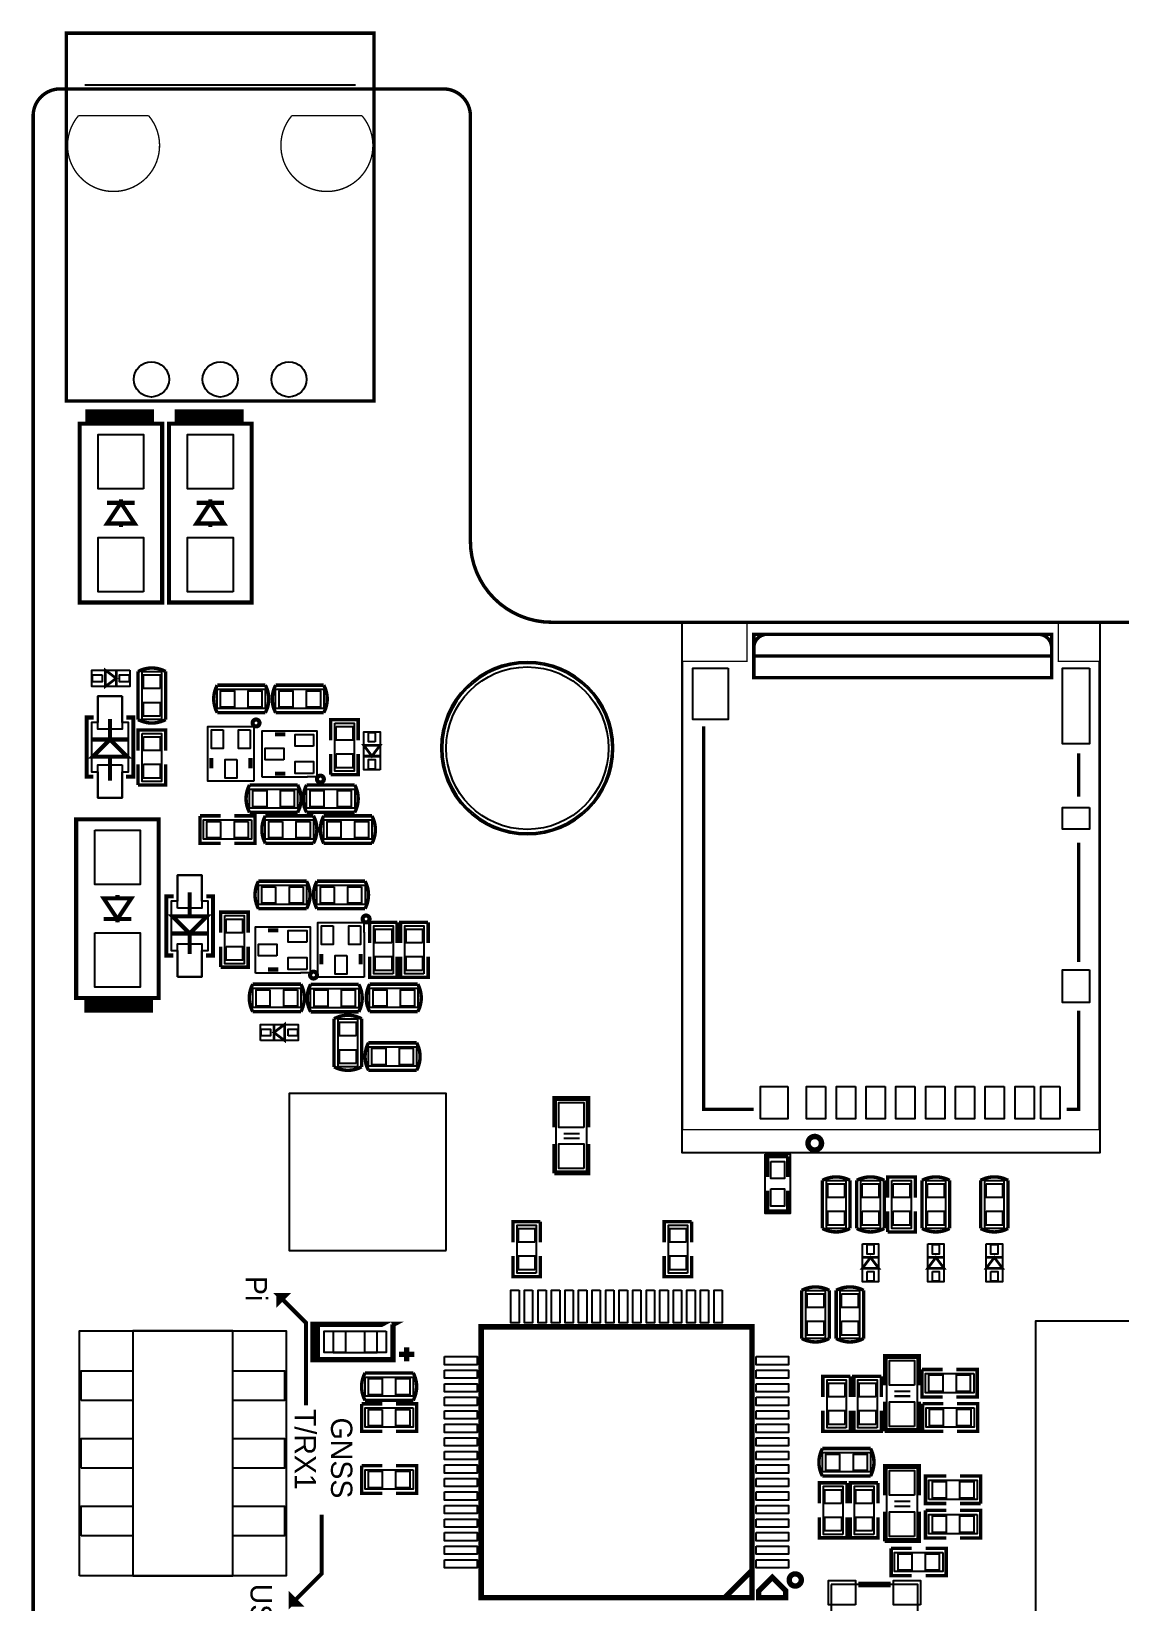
# Model space of a CAD drawing. Extents: x -67 to 6, y -17 to 84.
# Drawn here: x -67.3 to -27.1, y 26.5 to 84.5 of the extents above; entities that cross this region are included whole.
import ezdxf

# ---------------------------------------------------------------- set-up
doc = ezdxf.new("R2010")
doc.units = 0
doc.header["$MEASUREMENT"] = 0
doc.layers.add('PIN_TOP', color=80, linetype='CONTINUOUS')

msp = doc.modelspace()

# ---------------------------------------------------------------- linework, layer by layer
at = {"layer": 'PIN_TOP', "color": 0}
for points, const_width in [([(-66.019985, 70.820001), (-66.019985, 84.409991), (-54.659987, 84.409991), (-54.659987, 70.820001), (-66.019985, 70.820001)], 0.127), ([(-52.099997, 82.35), (-66.250007, 82.35)], 0.127), ([(-67.250005, 81.350002), (-67.250005, -1.35001)], 0.127), ([(-65.578279, 81.35747), (-62.981713, 81.35747)], 0.0508), ([(-57.698284, 81.35747), (-55.101719, 81.35747)], 0.0508), ([(-51.099999, 65.649983), (-51.099999, 81.350002)], 0.127), ([(-65.321205, 70.266611), (-62.781205, 70.266611)], 0.500405), ([(-62.019205, 70.266611), (-59.479205, 70.266611)], 0.500405), ([(-65.532, 63.632105), (-65.532, 69.982105), (-62.484, 69.982105), (-62.484, 63.378105), (-65.532, 63.378105), (-65.532, 63.632105)], 0.1524), ([(-62.23, 63.632105), (-62.23, 69.982105), (-59.182, 69.982105), (-59.182, 63.378105), (-62.23, 63.378105), (-62.23, 63.632105)], 0.1524), ([(-64.516, 66.299105), (-63.5, 66.299105), (-64.008, 67.061105), (-64.516, 66.299105)], 0.1524), ([(-64.516, 67.061105), (-63.5, 67.061105)], 0.1524), ([(-64.008, 67.061105), (-64.008, 67.188105)], 0.1524), ([(-61.214, 66.299105), (-60.198, 66.299105), (-60.706, 67.061105), (-61.214, 66.299105)], 0.1524), ([(-61.214, 67.061105), (-60.198, 67.061105)], 0.1524), ([(-60.706, 67.061105), (-60.706, 67.188105)], 0.1524), ([(-64.008, 66.299105), (-64.008, 66.172105)], 0.1524), ([(-60.706, 66.299105), (-60.706, 66.172105)], 0.1524), ([(-48.100005, 62.649989), (3.999992, 62.649989)], 0.127), ([(-40.882011, 62.60719), (-29.382009, 62.60719), (-29.382009, 61.207193), (-27.882012, 61.207193), (-27.882012, 43.907202), (-43.257013, 43.907202), (-43.257013, 61.207193), (-40.882011, 61.207193), (-40.882011, 62.60719)], 0.050013), ([(-29.632021, 61.407192), (-29.632021, 62.207191), (-40.631999, 62.207191), (-40.631999, 61.407192)], 0.127), ([(-64.180999, 60.579), (-64.580999, 60.878999), (-64.580999, 60.279001), (-64.180999, 60.579)], 0.1), ([(-64.180999, 60.279001), (-64.180999, 60.878999)], 0.1), ([(-63.373, 59.055), (-63.373, 60.833)], 0.127), ([(-62.357, 60.833), (-62.357, 59.055)], 0.127), ([(-29.632021, 60.907193), (-29.632021, 61.407192), (-40.631999, 61.407192), (-40.631999, 60.607194), (-29.632021, 60.607194), (-29.632021, 60.907193)], 0.127), ([(-60.452, 60.325), (-58.674, 60.325)], 0.127), ([(-58.293, 60.325), (-56.515, 60.325)], 0.127), ([(-65.007896, 59.1312), (-65.274596, 59.1312), (-65.274596, 56.9468), (-65.020596, 56.9468)], 0.1524), ([(-64.410996, 58.3184), (-65.045996, 57.6834), (-63.775996, 57.6834), (-64.410996, 58.3184), (-64.410996, 59.0804)], 0.1524), ([(-63.814096, 56.9468), (-63.547396, 56.9468), (-63.547396, 59.1312), (-63.801396, 59.1312)], 0.1524), ([(-58.674, 59.309), (-60.452, 59.309)], 0.127), ([(-56.515, 59.309), (-58.293, 59.309)], 0.127), ([(-63.373, 57.912), (-63.373, 58.674), (-62.357, 58.674), (-62.357, 57.912)], 0.127), ([(-57.9374, 58.5089), (-58.3184, 58.5089)], 0.1524), ([(-56.261, 58.293), (-56.261, 59.055), (-55.245, 59.055), (-55.245, 58.293)], 0.127), ([(-40.631999, 44.657188), (-42.482008, 44.657188), (-42.482008, 58.807198)], 0.127), ([(-65.045996, 58.3184), (-63.725196, 58.3184)], 0.1524), ([(-54.737, 57.703999), (-54.437001, 58.103999), (-55.036999, 58.103999), (-54.737, 57.703999)], 0.1), ([(-64.410996, 57.6834), (-64.410996, 56.7944)], 0.1524), ([(-62.357, 57.404), (-62.357, 56.642), (-63.373, 56.642)], 0.127), ([(-63.373, 56.642), (-63.373, 57.404)], 0.127), ([(-60.6679, 57.6326), (-60.6679, 57.2516)], 0.1524), ([(-59.2201, 57.2516), (-59.2201, 57.6326)], 0.1524), ([(-55.245, 57.785), (-55.245, 57.023), (-56.261, 57.023)], 0.127), ([(-56.261, 57.023), (-56.261, 57.785)], 0.127), ([(-55.036999, 57.703999), (-54.437001, 57.703999)], 0.1), ([(-28.631998, 57.8072), (-28.631998, 56.207203)], 0.127), ([(-58.3184, 57.0611), (-57.9374, 57.0611)], 0.1524), ([(-59.2582, 56.642), (-57.4802, 56.642)], 0.127), ([(-57.15, 56.642), (-55.372, 56.642)], 0.127), ([(-57.4802, 55.626), (-59.2582, 55.626)], 0.127), ([(-55.372, 55.626), (-57.15, 55.626)], 0.127), ([(-62.611, 55.118), (-62.611, 48.768), (-65.659, 48.768), (-65.659, 55.372), (-62.611, 55.372), (-62.611, 55.118)], 0.1524), ([(-60.325, 54.483), (-61.087, 54.483), (-61.087, 55.499)], 0.127), ([(-61.087, 55.499), (-60.325, 55.499)], 0.127), ([(-59.817, 55.499), (-59.055, 55.499), (-59.055, 54.483), (-59.817, 54.483)], 0.127), ([(-58.674, 55.499), (-56.896, 55.499)], 0.127), ([(-56.515, 55.499), (-54.737, 55.499)], 0.127), ([(-56.896, 54.483), (-58.674, 54.483)], 0.127), ([(-54.737, 54.483), (-56.515, 54.483)], 0.127), ([(-28.631998, 50.10719), (-28.631998, 54.507206)], 0.127), ([(-58.928, 53.086), (-57.15, 53.086)], 0.127), ([(-56.769, 53.086), (-54.991, 53.086)], 0.127), ([(-63.627, 52.451), (-64.643, 52.451), (-64.135, 51.689), (-63.627, 52.451)], 0.1524), ([(-64.135, 52.451), (-64.135, 52.578)], 0.1524), ([(-62.0649, 52.5272), (-62.3316, 52.5272), (-62.3316, 50.3428), (-62.0776, 50.3428)], 0.1524), ([(-61.468, 51.7906), (-61.468, 52.6796)], 0.1524), ([(-60.8711, 50.3428), (-60.6044, 50.3428), (-60.6044, 52.5272), (-60.8584, 52.5272)], 0.1524), ([(-63.627, 51.689), (-64.643, 51.689)], 0.1524), ([(-64.135, 51.689), (-64.135, 51.562)], 0.1524), ([(-61.468, 51.1556), (-60.833, 51.7906), (-62.103, 51.7906), (-61.468, 51.1556), (-61.468, 50.3936)], 0.1524), ([(-60.325, 51.181), (-60.325, 51.943), (-59.309, 51.943), (-59.309, 51.181)], 0.127), ([(-57.15, 52.07), (-58.928, 52.07)], 0.127), ([(-54.991, 52.07), (-56.769, 52.07)], 0.127), ([(-54.820464, 50.806604), (-54.820464, 51.568604), (-53.804464, 51.568604)], 0.127), ([(-53.804464, 51.568604), (-53.804464, 50.806604)], 0.127), ([(-53.677464, 50.806604), (-53.677464, 51.568604), (-52.661464, 51.568604)], 0.127), ([(-52.661464, 51.568604), (-52.661464, 50.806604)], 0.127), ([(-60.833, 51.1556), (-62.1538, 51.1556)], 0.1524), ([(-58.1914, 51.2699), (-58.5724, 51.2699)], 0.1524), ([(-59.309, 50.673), (-59.309, 49.911), (-60.325, 49.911)], 0.127), ([(-60.325, 49.911), (-60.325, 50.673)], 0.127), ([(-56.6039, 50.3936), (-56.6039, 50.0126)], 0.1524), ([(-55.1561, 50.0126), (-55.1561, 50.3936)], 0.1524), ([(-58.5724, 49.8221), (-58.1914, 49.8221)], 0.1524), ([(-53.804464, 50.298604), (-53.804464, 49.536604), (-54.820464, 49.536604), (-54.820464, 50.298604)], 0.127), ([(-52.661464, 50.298604), (-52.661464, 49.536604), (-53.677464, 49.536604), (-53.677464, 50.298604)], 0.127), ([(-59.138464, 49.282604), (-57.360464, 49.282604)], 0.127), ([(-57.001004, 49.276), (-55.223004, 49.276)], 0.127), ([(-54.820464, 49.282604), (-53.042464, 49.282604)], 0.127), ([(-62.821795, 48.483495), (-65.361795, 48.483495)], 0.500405), ([(-57.360464, 48.266604), (-59.138464, 48.266604)], 0.127), ([(-55.223004, 48.26), (-57.001004, 48.26)], 0.127), ([(-53.042464, 48.266604), (-54.820464, 48.266604)], 0.127), ([(-29.082009, 44.657188), (-28.631998, 44.657188), (-28.631998, 48.307193)], 0.127), ([(-58.357999, 47.498), (-57.957999, 47.198001), (-57.957999, 47.797999), (-58.357999, 47.498)], 0.1), ([(-58.357999, 47.797999), (-58.357999, 47.198001)], 0.1), ([(-56.134, 46.228), (-56.134, 48.006)], 0.127), ([(-55.118, 48.006), (-55.118, 46.228)], 0.127), ([(-54.864, 47.117), (-53.086, 47.117)], 0.127), ([(-53.086, 46.101), (-54.864, 46.101)], 0.127), ([(-48.006, 43.9928), (-48.006, 45.085), (-46.736, 45.085), (-46.736, 43.9928)], 0.127), ([(-47.6504, 43.7642), (-47.0662, 43.7642)], 0.0762), ([(-47.6504, 43.5864), (-47.0662, 43.5864)], 0.0762), ([(-48.006, 42.291), (-48.006, 43.3832)], 0.127), ([(-46.736, 43.3832), (-46.736, 42.291), (-48.006, 42.291)], 0.127), ([(-40.132, 42.164), (-40.132, 42.926), (-39.37, 42.926)], 0.1524), ([(-39.37, 42.926), (-39.37, 42.164)], 0.1524), ([(-38.1, 40.259), (-38.1, 42.037)], 0.127), ([(-37.084, 42.037), (-37.084, 40.259)], 0.127), ([(-36.83, 40.259), (-36.83, 42.037)], 0.127), ([(-35.814, 42.037), (-35.814, 40.259)], 0.127), ([(-35.687, 41.402), (-35.687, 42.164), (-34.671, 42.164), (-34.671, 41.402)], 0.127), ([(-34.417, 40.259), (-34.417, 42.037)], 0.127), ([(-33.401, 42.037), (-33.401, 40.259)], 0.127), ([(-32.258, 40.259), (-32.258, 42.037)], 0.127), ([(-31.242, 42.037), (-31.242, 40.259)], 0.127), ([(-39.37, 41.656), (-39.37, 40.894), (-40.132, 40.894), (-40.132, 41.656)], 0.1524), ([(-34.671, 40.894), (-34.671, 40.132), (-35.687, 40.132)], 0.127), ([(-35.687, 40.132), (-35.687, 40.894)], 0.127), ([(-49.53, 39.751), (-49.53, 40.513), (-48.514, 40.513)], 0.127), ([(-48.514, 40.513), (-48.514, 39.751)], 0.127), ([(-43.942, 39.751), (-43.942, 40.513), (-42.926, 40.513)], 0.127), ([(-42.926, 40.513), (-42.926, 39.751)], 0.127), ([(-48.514, 39.243), (-48.514, 38.481), (-49.53, 38.481), (-49.53, 39.243)], 0.127), ([(-42.926, 39.243), (-42.926, 38.481), (-43.942, 38.481), (-43.942, 39.243)], 0.127), ([(-36.322, 39.189), (-36.621999, 38.789), (-36.022001, 38.789), (-36.322, 39.189)], 0.1), ([(-36.022001, 39.189), (-36.621999, 39.189)], 0.1), ([(-33.909, 39.189), (-34.208999, 38.789), (-33.609001, 38.789), (-33.909, 39.189)], 0.1), ([(-33.609001, 39.189), (-34.208999, 39.189)], 0.1), ([(-31.75, 39.189), (-32.049999, 38.789), (-31.450001, 38.789), (-31.75, 39.189)], 0.1), ([(-31.450001, 39.189), (-32.049999, 39.189)], 0.1), ([(-57.1754, 33.7312), (-57.1754, 36.7792), (-58.1914, 37.7952), (-57.912, 37.7952), (-58.1914, 37.5158), (-58.1914, 37.7698)], 0.1524), ([(-38.862, 36.195), (-38.862, 37.973)], 0.127), ([(-37.846, 37.973), (-37.846, 36.195)], 0.127), ([(-37.592, 36.195), (-37.592, 37.973)], 0.127), ([(-36.576, 37.973), (-36.576, 36.195)], 0.127), ([(-56.90649, 35.417989), (-56.90649, 36.718011), (-56.757087, 36.718011), (-56.757087, 35.417989), (-56.90649, 35.417989), (-56.90649, 36.718011)], 0.199898), ([(-40.701874, 27.625802), (-40.701874, 26.625804), (-50.701854, 26.625804), (-50.701854, 36.625784), (-40.701874, 36.625784), (-40.701874, 27.625802), (-41.701872, 26.625804)], 0.199898), ([(-53.455087, 35.3568), (-53.455087, 35.8648)], 0.199898), ([(-53.175687, 35.6108), (-53.734487, 35.6108)], 0.199898), ([(-35.795864, 34.470594), (-35.795864, 35.562794), (-34.525864, 35.562794), (-34.525864, 34.470594)], 0.127), ([(-54.991, 34.925), (-53.213, 34.925)], 0.127), ([(-38.081864, 34.038794), (-38.081864, 34.800794), (-37.065864, 34.800794)], 0.127), ([(-37.065864, 34.800794), (-37.065864, 34.038794)], 0.127), ([(-36.938864, 34.038794), (-36.938864, 34.800794), (-35.922864, 34.800794)], 0.127), ([(-35.922864, 34.800794), (-35.922864, 34.038794)], 0.127), ([(-33.655, 34.036), (-34.417, 34.036), (-34.417, 35.052)], 0.127), ([(-34.417, 35.052), (-33.655, 35.052)], 0.127), ([(-33.147, 35.052), (-32.385, 35.052), (-32.385, 34.036), (-33.147, 34.036)], 0.127), ([(-35.440264, 34.241994), (-34.856064, 34.241994)], 0.0762), ([(-54.356, 32.766), (-55.118, 32.766), (-55.118, 33.782)], 0.127), ([(-55.118, 33.782), (-54.356, 33.782)], 0.127), ([(-53.213, 33.909), (-54.991, 33.909)], 0.127), ([(-53.848, 33.782), (-53.086, 33.782), (-53.086, 32.766), (-53.848, 32.766)], 0.127), ([(-35.795864, 32.768794), (-35.795864, 33.860994)], 0.127), ([(-34.525864, 33.860994), (-34.525864, 32.768794), (-35.795864, 32.768794)], 0.127), ([(-35.440264, 34.064194), (-34.856064, 34.064194)], 0.0762), ([(-33.636864, 32.768794), (-34.398864, 32.768794), (-34.398864, 33.784794)], 0.127), ([(-34.398864, 33.784794), (-33.636864, 33.784794)], 0.127), ([(-33.128864, 33.784794), (-32.366864, 33.784794), (-32.366864, 32.768794), (-33.128864, 32.768794)], 0.127), ([(-37.065864, 33.530794), (-37.065864, 32.768794), (-38.081864, 32.768794), (-38.081864, 33.530794)], 0.127), ([(-35.922864, 33.530794), (-35.922864, 32.768794), (-36.938864, 32.768794), (-36.938864, 33.530794)], 0.127), ([(-38.1, 32.131), (-36.322, 32.131)], 0.127), ([(-54.356, 30.48), (-55.118, 30.48), (-55.118, 31.496)], 0.127), ([(-55.118, 31.496), (-54.356, 31.496)], 0.127), ([(-53.848, 31.496), (-53.086, 31.496), (-53.086, 30.48), (-53.848, 30.48)], 0.127), ([(-35.795864, 30.406594), (-35.795864, 31.498794), (-34.525864, 31.498794), (-34.525864, 30.406594)], 0.127), ([(-38.208864, 30.101794), (-38.208864, 30.863794), (-37.192864, 30.863794)], 0.127), ([(-36.322, 31.115), (-38.1, 31.115)], 0.127), ([(-37.192864, 30.863794), (-37.192864, 30.101794)], 0.127), ([(-37.065864, 30.101794), (-37.065864, 30.863794), (-36.049864, 30.863794)], 0.127), ([(-36.049864, 30.863794), (-36.049864, 30.101794)], 0.127), ([(-33.528, 30.099), (-34.29, 30.099), (-34.29, 31.115), (-33.528, 31.115)], 0.127), ([(-33.02, 31.115), (-32.258, 31.115), (-32.258, 30.099)], 0.127), ([(-35.440264, 30.177994), (-34.856064, 30.177994)], 0.0762), ([(-32.258, 30.099), (-33.02, 30.099)], 0.127), ([(-56.5912, 29.6926), (-56.5912, 27.5082), (-57.7342, 26.3652), (-57.7342, 26.6954), (-57.404, 26.3652), (-57.7088, 26.3652)], 0.1524), ([(-37.192864, 29.593794), (-37.192864, 28.831794), (-38.208864, 28.831794), (-38.208864, 29.593794)], 0.127), ([(-36.049864, 29.593794), (-36.049864, 28.831794), (-37.065864, 28.831794), (-37.065864, 29.593794)], 0.127), ([(-35.795864, 28.704794), (-35.795864, 29.796994)], 0.127), ([(-34.525864, 29.796994), (-34.525864, 28.704794), (-35.795864, 28.704794)], 0.127), ([(-35.440264, 30.000194), (-34.856064, 30.000194)], 0.0762), ([(-33.528, 28.829), (-34.29, 28.829), (-34.29, 29.845)], 0.127), ([(-34.29, 29.845), (-33.528, 29.845)], 0.127), ([(-33.02, 29.845), (-32.258, 29.845), (-32.258, 28.829), (-33.02, 28.829)], 0.127), ([(-34.798, 27.432), (-35.56, 27.432), (-35.56, 28.448)], 0.127), ([(-35.56, 28.448), (-34.798, 28.448)], 0.127), ([(-34.29, 28.448), (-33.528, 28.448), (-33.528, 27.432), (-34.29, 27.432)], 0.127), ([(-39.45194, 26.625804), (-40.451938, 26.625804), (-40.451938, 26.87574), (-39.951812, 27.375866), (-39.45194, 26.87574), (-39.45194, 26.625804)], 0.199898), ([(-36.776304, 27.109674), (-35.577424, 27.109674)], 0.20066)]:
    msp.add_lwpolyline(points, dxfattribs=dict(at, const_width=const_width))
for points, const_width in [([(-66.250007, 82.35, 0.414209), (-67.250005, 81.350002)], 0.127), ([(-51.099999, 81.350002, 0.414212), (-52.099997, 82.35)], 0.127), ([(-65.578279, 81.35747, 2.15475), (-62.981713, 81.35747)], 0.0508), ([(-57.698284, 81.35747, 2.15475), (-55.101719, 81.35747)], 0.0508), ([(-51.099999, 65.649983, 0.414212), (-48.100005, 62.649989)], 0.127), ([(-40.631999, 61.707192, -0.416007), (-40.132, 62.207191)], 0.127), ([(-29.632021, 61.707192, 0.416007), (-30.13202, 62.207191)], 0.127), ([(-63.373, 60.833, -0.25), (-62.357, 60.833)], 0.127), ([(-60.452, 60.325, 0.25), (-60.452, 59.309)], 0.127), ([(-58.674, 60.325, -0.25), (-58.674, 59.309)], 0.127), ([(-58.293, 60.325, 0.25), (-58.293, 59.309)], 0.127), ([(-56.515, 60.325, -0.25), (-56.515, 59.309)], 0.127), ([(-63.373, 59.055, 0.25), (-62.357, 59.055)], 0.127), ([(-58.889087, 58.930311, 1.00001), (-59.143113, 58.930286, 0.99999), (-58.889087, 58.930311)], 0.1524), ([(-56.512689, 56.857113, 1.000001), (-56.766714, 56.857087, 0.999999), (-56.512689, 56.857113)], 0.1524), ([(-59.2582, 56.642, 0.25), (-59.2582, 55.626)], 0.127), ([(-57.4802, 56.642, -0.25), (-57.4802, 55.626)], 0.127), ([(-57.15, 56.642, 0.25), (-57.15, 55.626)], 0.127), ([(-55.372, 56.642, -0.25), (-55.372, 55.626)], 0.127), ([(-58.674, 54.483, -0.25), (-58.674, 55.499)], 0.127), ([(-56.896, 54.483, 0.25), (-56.896, 55.499)], 0.127), ([(-56.515, 55.499, 0.25), (-56.515, 54.483)], 0.127), ([(-54.737, 55.499, -0.25), (-54.737, 54.483)], 0.127), ([(-58.928, 52.07, -0.25), (-58.928, 53.086)], 0.127), ([(-57.15, 52.07, 0.25), (-57.15, 53.086)], 0.127), ([(-56.769, 52.07, -0.25), (-56.769, 53.086)], 0.127), ([(-54.991, 52.07, 0.25), (-54.991, 53.086)], 0.127), ([(-54.825087, 51.691311, 1.00001), (-55.079113, 51.691286, 0.99999), (-54.825087, 51.691311)], 0.1524), ([(-59.138464, 48.266604, -0.25), (-59.138464, 49.282604)], 0.127), ([(-57.360464, 48.266604, 0.25), (-57.360464, 49.282604)], 0.127), ([(-57.001004, 49.276, 0.25), (-57.001004, 48.26)], 0.127), ([(-56.766689, 49.618113, 1.000001), (-57.020714, 49.618087, 0.999999), (-56.766689, 49.618113)], 0.1524), ([(-55.223004, 49.276, -0.25), (-55.223004, 48.26)], 0.127), ([(-54.820464, 49.282604, 0.25), (-54.820464, 48.266604)], 0.127), ([(-53.042464, 49.282604, -0.25), (-53.042464, 48.266604)], 0.127), ([(-56.134, 48.006, -0.25), (-55.118, 48.006)], 0.127), ([(-54.864, 46.101, -0.25), (-54.864, 47.117)], 0.127), ([(-53.086, 46.101, 0.25), (-53.086, 47.117)], 0.127), ([(-56.134, 46.228, 0.25), (-55.118, 46.228)], 0.127), ([(-38.132029, 43.407203, 0.999988), (-38.632003, 43.407203, 1.000012), (-38.132029, 43.407203)], 0.2), ([(-38.1, 42.037, -0.25), (-37.084, 42.037)], 0.127), ([(-35.814, 42.037, 0.25), (-36.83, 42.037)], 0.127), ([(-33.401, 42.037, 0.25), (-34.417, 42.037)], 0.127), ([(-31.242, 42.037, 0.25), (-32.258, 42.037)], 0.127), ([(-38.1, 40.259, 0.25), (-37.084, 40.259)], 0.127), ([(-35.814, 40.259, -0.25), (-36.83, 40.259)], 0.127), ([(-33.401, 40.259, -0.25), (-34.417, 40.259)], 0.127), ([(-31.242, 40.259, -0.25), (-32.258, 40.259)], 0.127), ([(-38.862, 37.973, -0.25), (-37.846, 37.973)], 0.127), ([(-36.576, 37.973, 0.25), (-37.592, 37.973)], 0.127), ([(-38.862, 36.195, 0.25), (-37.846, 36.195)], 0.127), ([(-36.576, 36.195, -0.25), (-37.592, 36.195)], 0.127), ([(-54.991, 34.925, 0.25), (-54.991, 33.909)], 0.127), ([(-53.213, 34.925, -0.25), (-53.213, 33.909)], 0.127), ([(-38.1, 32.131, 0.25), (-38.1, 31.115)], 0.127), ([(-36.322, 32.131, -0.25), (-36.322, 31.115)], 0.127), ([(-38.878281, 27.27579, 1.000018), (-39.325448, 27.27579, 0.999982), (-38.878281, 27.27579)], 0.199898)]:
    msp.add_lwpolyline(points, format="xyb", dxfattribs=dict(at, const_width=const_width))
for points in [[(-65.339976, 82.49539), (-55.339996, 82.49539)], [(-63.571476, 27.428215), (-59.871483, 27.428215), (-59.871483, 36.47821), (-63.571476, 36.47821), (-63.571476, 27.428215)]]:
    msp.add_lwpolyline(points, dxfattribs=at)
for points in [[(-62.484, 63.378105), (-62.484, 69.982105), (-65.532, 69.982105), (-65.532, 63.378105)], [(-59.182, 63.378105), (-59.182, 69.982105), (-62.23, 69.982105), (-62.23, 63.378105)], [(-63.1698, 67.5767), (-64.8462, 67.5767), (-64.8462, 69.5833), (-63.1698, 69.5833)], [(-59.8678, 67.5767), (-61.5442, 67.5767), (-61.5442, 69.5833), (-59.8678, 69.5833)], [(-63.1698, 63.776911), (-64.8462, 63.776911), (-64.8462, 65.783511), (-63.1698, 65.783511)], [(-59.8678, 63.776911), (-61.5442, 63.776911), (-61.5442, 65.783511), (-59.8678, 65.783511)], [(-27.857018, 62.632209), (-27.857018, 43.057191), (-43.282006, 43.057191), (-43.282006, 62.632209)], [(-41.582023, 60.957193), (-41.582023, 59.057197), (-42.88202, 59.057197), (-42.88202, 60.957193)], [(-28.231998, 60.957206), (-28.231998, 58.157212), (-29.231996, 58.157212), (-29.231996, 60.957206)], [(-63.681, 60.878999), (-63.681, 60.279001), (-65.080998, 60.279001), (-65.080998, 60.878999)], [(-64.705992, 60.704006), (-64.705992, 60.453994), (-65.056004, 60.453994), (-65.056004, 60.704006)], [(-63.705994, 60.704006), (-63.705994, 60.453994), (-64.056006, 60.453994), (-64.056006, 60.704006)], [(-62.5094, 59.055), (-63.2206, 59.055), (-63.2206, 60.833), (-62.5094, 60.833)], [(-62.5602, 60.198), (-63.1698, 60.198), (-63.1698, 60.706), (-62.5602, 60.706)], [(-63.966496, 59.9186), (-64.855496, 59.9186), (-64.855496, 58.9534), (-65.096796, 58.9534), (-65.096796, 57.1246), (-64.855496, 57.1246), (-64.855496, 56.1594), (-63.966496, 56.1594), (-63.966496, 57.1246), (-63.725196, 57.1246), (-63.725196, 58.9534), (-63.966496, 58.9534)], [(-63.966496, 59.9186), (-63.966496, 58.6994), (-64.855496, 58.6994), (-64.855496, 59.9186)], [(-60.452, 59.4614), (-60.452, 60.1726), (-58.674, 60.1726), (-58.674, 59.4614)], [(-60.325, 59.5122), (-60.325, 60.1218), (-59.817, 60.1218), (-59.817, 59.5122)], [(-59.309, 59.5122), (-59.309, 60.1218), (-58.801, 60.1218), (-58.801, 59.5122)], [(-58.293, 59.4614), (-58.293, 60.1726), (-56.515, 60.1726), (-56.515, 59.4614)], [(-58.166, 59.5122), (-58.166, 60.1218), (-57.658, 60.1218), (-57.658, 59.5122)], [(-57.15, 59.5122), (-57.15, 60.1218), (-56.642, 60.1218), (-56.642, 59.5122)], [(-62.5602, 59.182), (-63.1698, 59.182), (-63.1698, 59.69), (-62.5602, 59.69)], [(-59.0931, 56.785002), (-60.793909, 56.785002), (-60.793909, 57.1246), (-60.7949, 57.1246), (-60.7949, 58.4454), (-60.793909, 58.4454), (-60.793909, 58.801), (-59.094091, 58.801), (-59.094091, 58.4454), (-59.0931, 58.4454)], [(-60.227997, 58.67781), (-60.227997, 57.99201), (-60.659797, 57.99201), (-60.659797, 58.67781)], [(-59.228203, 58.67781), (-59.228203, 57.99201), (-59.660003, 57.99201), (-59.660003, 58.67781)], [(-58.784998, 56.9341), (-58.784998, 58.634909), (-58.4454, 58.634909), (-58.4454, 58.6359), (-57.1246, 58.6359), (-57.1246, 58.634909), (-56.769, 58.634909), (-56.769, 56.935091), (-57.1246, 56.935091), (-57.1246, 56.9341)], [(-56.1086, 58.928), (-55.3974, 58.928), (-55.3974, 57.15), (-56.1086, 57.15)], [(-56.0578, 58.801), (-55.4482, 58.801), (-55.4482, 58.293), (-56.0578, 58.293)], [(-54.437001, 57.204), (-55.036999, 57.204), (-55.036999, 58.603998), (-54.437001, 58.603998)], [(-54.611994, 58.228992), (-54.862006, 58.228992), (-54.862006, 58.579004), (-54.611994, 58.579004)], [(-63.2206, 58.547), (-62.5094, 58.547), (-62.5094, 56.769), (-63.2206, 56.769)], [(-63.1698, 58.42), (-62.5602, 58.42), (-62.5602, 57.912), (-63.1698, 57.912)], [(-57.99201, 57.5691), (-58.67781, 57.5691), (-58.67781, 58.0009), (-57.99201, 58.0009)], [(-56.89219, 58.068997), (-57.57799, 58.068997), (-57.57799, 58.500797), (-56.89219, 58.500797)], [(-59.7281, 57.57799), (-59.7281, 56.89219), (-60.1599, 56.89219), (-60.1599, 57.57799)], [(-56.89219, 57.069203), (-57.57799, 57.069203), (-57.57799, 57.501003), (-56.89219, 57.501003)], [(-56.0578, 57.785), (-55.4482, 57.785), (-55.4482, 57.277), (-56.0578, 57.277)], [(-54.611994, 57.228994), (-54.862006, 57.228994), (-54.862006, 57.579006), (-54.611994, 57.579006)], [(-63.966496, 57.3786), (-63.966496, 56.1594), (-64.855496, 56.1594), (-64.855496, 57.3786)], [(-63.1698, 57.404), (-62.5602, 57.404), (-62.5602, 56.896), (-63.1698, 56.896)], [(-59.2582, 55.7784), (-59.2582, 56.4896), (-57.4802, 56.4896), (-57.4802, 55.7784)], [(-59.1312, 55.8292), (-59.1312, 56.4388), (-58.6232, 56.4388), (-58.6232, 55.8292)], [(-58.1152, 55.8292), (-58.1152, 56.4388), (-57.6072, 56.4388), (-57.6072, 55.8292)], [(-57.15, 55.7784), (-57.15, 56.4896), (-55.372, 56.4896), (-55.372, 55.7784)], [(-57.023, 55.8292), (-57.023, 56.4388), (-56.515, 56.4388), (-56.515, 55.8292)], [(-56.007, 55.8292), (-56.007, 56.4388), (-55.499, 56.4388), (-55.499, 55.8292)], [(-28.231998, 55.807204), (-28.231998, 55.007205), (-29.231996, 55.007205), (-29.231996, 55.807204)], [(-65.659, 55.372), (-65.659, 48.768), (-62.611, 48.768), (-62.611, 55.372)], [(-59.182, 55.3466), (-59.182, 54.6354), (-60.96, 54.6354), (-60.96, 55.3466)], [(-60.325, 55.2958), (-60.325, 54.6862), (-60.833, 54.6862), (-60.833, 55.2958)], [(-59.309, 55.2958), (-59.309, 54.6862), (-59.817, 54.6862), (-59.817, 55.2958)], [(-56.896, 55.3466), (-56.896, 54.6354), (-58.674, 54.6354), (-58.674, 55.3466)], [(-58.039, 55.2958), (-58.039, 54.6862), (-58.547, 54.6862), (-58.547, 55.2958)], [(-57.023, 55.2958), (-57.023, 54.6862), (-57.531, 54.6862), (-57.531, 55.2958)], [(-56.515, 54.6354), (-56.515, 55.3466), (-54.737, 55.3466), (-54.737, 54.6354)], [(-56.388, 54.6862), (-56.388, 55.2958), (-55.88, 55.2958), (-55.88, 54.6862)], [(-55.372, 54.6862), (-55.372, 55.2958), (-54.864, 55.2958), (-54.864, 54.6862)], [(-64.9732, 54.973195), (-63.2968, 54.973195), (-63.2968, 52.966595), (-64.9732, 52.966595)], [(-61.9125, 49.5554), (-61.0235, 49.5554), (-61.0235, 50.5206), (-60.7822, 50.5206), (-60.7822, 52.3494), (-61.0235, 52.3494), (-61.0235, 53.3146), (-61.9125, 53.3146), (-61.9125, 52.3494), (-62.1538, 52.3494), (-62.1538, 50.5206), (-61.9125, 50.5206)], [(-61.9125, 52.0954), (-61.9125, 53.3146), (-61.0235, 53.3146), (-61.0235, 52.0954)], [(-57.15, 52.9336), (-57.15, 52.2224), (-58.928, 52.2224), (-58.928, 52.9336)], [(-58.293, 52.8828), (-58.293, 52.2732), (-58.801, 52.2732), (-58.801, 52.8828)], [(-57.277, 52.8828), (-57.277, 52.2732), (-57.785, 52.2732), (-57.785, 52.8828)], [(-54.991, 52.9336), (-54.991, 52.2224), (-56.769, 52.2224), (-56.769, 52.9336)], [(-56.134, 52.8828), (-56.134, 52.2732), (-56.642, 52.2732), (-56.642, 52.8828)], [(-55.118, 52.8828), (-55.118, 52.2732), (-55.626, 52.2732), (-55.626, 52.8828)], [(-60.1726, 51.816), (-59.4614, 51.816), (-59.4614, 50.038), (-60.1726, 50.038)], [(-60.1218, 51.689), (-59.5122, 51.689), (-59.5122, 51.181), (-60.1218, 51.181)], [(-64.9732, 51.173405), (-63.2968, 51.173405), (-63.2968, 49.166805), (-64.9732, 49.166805)], [(-59.038998, 49.6951), (-59.038998, 51.395909), (-58.6994, 51.395909), (-58.6994, 51.3969), (-57.3786, 51.3969), (-57.3786, 51.395909), (-57.023, 51.395909), (-57.023, 49.696091), (-57.3786, 49.696091), (-57.3786, 49.6951)], [(-57.14619, 50.829997), (-57.83199, 50.829997), (-57.83199, 51.261797), (-57.14619, 51.261797)], [(-55.0291, 49.546002), (-56.729909, 49.546002), (-56.729909, 49.8856), (-56.7309, 49.8856), (-56.7309, 51.2064), (-56.729909, 51.2064), (-56.729909, 51.562), (-55.030091, 51.562), (-55.030091, 51.2064), (-55.0291, 51.2064)], [(-56.163997, 51.43881), (-56.163997, 50.75301), (-56.595797, 50.75301), (-56.595797, 51.43881)], [(-55.164203, 51.43881), (-55.164203, 50.75301), (-55.596003, 50.75301), (-55.596003, 51.43881)], [(-53.956864, 49.663604), (-54.668064, 49.663604), (-54.668064, 51.441604), (-53.956864, 51.441604)], [(-54.007664, 50.806604), (-54.617264, 50.806604), (-54.617264, 51.314604), (-54.007664, 51.314604)], [(-52.813864, 49.663604), (-53.525064, 49.663604), (-53.525064, 51.441604), (-52.813864, 51.441604)], [(-52.864664, 50.806604), (-53.474264, 50.806604), (-53.474264, 51.314604), (-52.864664, 51.314604)], [(-61.9125, 49.5554), (-61.9125, 50.7746), (-61.0235, 50.7746), (-61.0235, 49.5554)], [(-60.1218, 50.673), (-59.5122, 50.673), (-59.5122, 50.165), (-60.1218, 50.165)], [(-58.24601, 50.3301), (-58.93181, 50.3301), (-58.93181, 50.7619), (-58.24601, 50.7619)], [(-57.14619, 49.830203), (-57.83199, 49.830203), (-57.83199, 50.262003), (-57.14619, 50.262003)], [(-55.6641, 50.33899), (-55.6641, 49.65319), (-56.0959, 49.65319), (-56.0959, 50.33899)], [(-54.007664, 49.790604), (-54.617264, 49.790604), (-54.617264, 50.298604), (-54.007664, 50.298604)], [(-52.864664, 49.790604), (-53.474264, 49.790604), (-53.474264, 50.298604), (-52.864664, 50.298604)], [(-28.231998, 49.80719), (-28.231998, 48.607193), (-29.231996, 48.607193), (-29.231996, 49.80719)], [(-57.360464, 49.130204), (-57.360464, 48.419004), (-59.138464, 48.419004), (-59.138464, 49.130204)], [(-58.503464, 49.079404), (-58.503464, 48.469804), (-59.011464, 48.469804), (-59.011464, 49.079404)], [(-57.487464, 49.079404), (-57.487464, 48.469804), (-57.995464, 48.469804), (-57.995464, 49.079404)], [(-57.001004, 48.4124), (-57.001004, 49.1236), (-55.223004, 49.1236), (-55.223004, 48.4124)], [(-56.874004, 48.4632), (-56.874004, 49.0728), (-56.366004, 49.0728), (-56.366004, 48.4632)], [(-55.858004, 48.4632), (-55.858004, 49.0728), (-55.350004, 49.0728), (-55.350004, 48.4632)], [(-54.820464, 48.419004), (-54.820464, 49.130204), (-53.042464, 49.130204), (-53.042464, 48.419004)], [(-54.693464, 48.469804), (-54.693464, 49.079404), (-54.185464, 49.079404), (-54.185464, 48.469804)], [(-53.677464, 48.469804), (-53.677464, 49.079404), (-53.169464, 49.079404), (-53.169464, 48.469804)], [(-58.857998, 47.198001), (-58.857998, 47.797999), (-57.458, 47.797999), (-57.458, 47.198001)], [(-58.833004, 47.372981), (-58.833004, 47.622993), (-58.482992, 47.622993), (-58.482992, 47.372981)], [(-57.833006, 47.372981), (-57.833006, 47.622993), (-57.482994, 47.622993), (-57.482994, 47.372981)], [(-55.2704, 46.228), (-55.9816, 46.228), (-55.9816, 48.006), (-55.2704, 48.006)], [(-55.3212, 47.371), (-55.9308, 47.371), (-55.9308, 47.879), (-55.3212, 47.879)], [(-55.3212, 46.355), (-55.9308, 46.355), (-55.9308, 46.863), (-55.3212, 46.863)], [(-53.086, 46.9646), (-53.086, 46.2534), (-54.864, 46.2534), (-54.864, 46.9646)], [(-54.229, 46.9138), (-54.229, 46.3042), (-54.737, 46.3042), (-54.737, 46.9138)], [(-53.213, 46.9138), (-53.213, 46.3042), (-53.721, 46.3042), (-53.721, 46.9138)], [(-51.989838, 39.449959), (-51.989838, 45.250049), (-57.789928, 45.250049), (-57.789928, 39.449959)], [(-39.382014, 45.507199), (-39.382014, 44.307201), (-40.382012, 44.307201), (-40.382012, 45.507199)], [(-37.982004, 45.507199), (-37.982004, 44.307201), (-38.682003, 44.307201), (-38.682003, 45.507199)], [(-36.882006, 45.507199), (-36.882006, 44.307201), (-37.582005, 44.307201), (-37.582005, 45.507199)], [(-35.782009, 45.507199), (-35.782009, 44.307201), (-36.482007, 44.307201), (-36.482007, 45.507199)], [(-34.682011, 45.507199), (-34.682011, 44.307201), (-35.38201, 44.307201), (-35.38201, 45.507199)], [(-33.582013, 45.507199), (-33.582013, 44.307201), (-34.282012, 44.307201), (-34.282012, 45.507199)], [(-32.482015, 45.507199), (-32.482015, 44.307201), (-33.182014, 44.307201), (-33.182014, 45.507199)], [(-31.382017, 45.507199), (-31.382017, 44.307201), (-32.082016, 44.307201), (-32.082016, 45.507199)], [(-30.28202, 45.507199), (-30.28202, 44.307201), (-30.982018, 44.307201), (-30.982018, 45.507199)], [(-29.332009, 45.507199), (-29.332009, 44.307201), (-30.032007, 44.307201), (-30.032007, 45.507199)], [(-47.9298, 43.9928), (-47.9298, 45.0088), (-46.8122, 45.0088), (-46.8122, 42.3672), (-47.9298, 42.3672), (-47.9298, 43.6118)], [(-46.9138, 43.9928), (-47.8282, 43.9928), (-47.8282, 44.9072), (-46.9138, 44.9072)], [(-24.511, 43.942), (-24.511, 36.83), (-30.226, 36.83), (-30.226, 14.732), (-24.511, 14.732), (-24.511, 7.493), (-15.367, 7.493), (-15.367, 14.732), (-9.525, 14.732), (-9.525, 36.83), (-15.367, 36.83), (-15.367, 43.942)], [(-46.9138, 42.4688), (-47.8282, 42.4688), (-47.8282, 43.3832), (-46.9138, 43.3832)], [(-40.2082, 43.0022), (-39.2938, 43.0022), (-39.2938, 40.8178), (-40.2082, 40.8178)], [(-40.005, 42.7355), (-39.497, 42.7355), (-39.497, 42.1005), (-40.005, 42.1005)], [(-37.2364, 40.259), (-37.9476, 40.259), (-37.9476, 42.037), (-37.2364, 42.037)], [(-37.2872, 41.402), (-37.8968, 41.402), (-37.8968, 41.91), (-37.2872, 41.91)], [(-36.6776, 42.037), (-35.9664, 42.037), (-35.9664, 40.259), (-36.6776, 40.259)], [(-36.6268, 41.91), (-36.0172, 41.91), (-36.0172, 41.402), (-36.6268, 41.402)], [(-35.5346, 42.037), (-34.8234, 42.037), (-34.8234, 40.259), (-35.5346, 40.259)], [(-35.4838, 41.91), (-34.8742, 41.91), (-34.8742, 41.402), (-35.4838, 41.402)], [(-34.2646, 42.037), (-33.5534, 42.037), (-33.5534, 40.259), (-34.2646, 40.259)], [(-34.2138, 41.91), (-33.6042, 41.91), (-33.6042, 41.402), (-34.2138, 41.402)], [(-32.1056, 42.037), (-31.3944, 42.037), (-31.3944, 40.259), (-32.1056, 40.259)], [(-32.0548, 41.91), (-31.4452, 41.91), (-31.4452, 41.402), (-32.0548, 41.402)], [(-40.005, 41.7195), (-39.497, 41.7195), (-39.497, 41.0845), (-40.005, 41.0845)], [(-37.2872, 40.386), (-37.8968, 40.386), (-37.8968, 40.894), (-37.2872, 40.894)], [(-36.6268, 40.894), (-36.0172, 40.894), (-36.0172, 40.386), (-36.6268, 40.386)], [(-35.4838, 40.894), (-34.8742, 40.894), (-34.8742, 40.386), (-35.4838, 40.386)], [(-34.2138, 40.894), (-33.6042, 40.894), (-33.6042, 40.386), (-34.2138, 40.386)], [(-32.0548, 40.894), (-31.4452, 40.894), (-31.4452, 40.386), (-32.0548, 40.386)], [(-48.6664, 38.608), (-49.3776, 38.608), (-49.3776, 40.386), (-48.6664, 40.386)], [(-48.7172, 39.751), (-49.3268, 39.751), (-49.3268, 40.259), (-48.7172, 40.259)], [(-43.0784, 38.608), (-43.7896, 38.608), (-43.7896, 40.386), (-43.0784, 40.386)], [(-43.1292, 39.751), (-43.7388, 39.751), (-43.7388, 40.259), (-43.1292, 40.259)], [(-36.621999, 39.688999), (-36.022001, 39.688999), (-36.022001, 38.289001), (-36.621999, 38.289001)], [(-36.447006, 39.664005), (-36.196994, 39.664005), (-36.196994, 39.313993), (-36.447006, 39.313993)], [(-34.208999, 39.688999), (-33.609001, 39.688999), (-33.609001, 38.289001), (-34.208999, 38.289001)], [(-34.034006, 39.664005), (-33.783994, 39.664005), (-33.783994, 39.313993), (-34.034006, 39.313993)], [(-32.049999, 39.688999), (-31.450001, 39.688999), (-31.450001, 38.289001), (-32.049999, 38.289001)], [(-31.875006, 39.664005), (-31.624994, 39.664005), (-31.624994, 39.313993), (-31.875006, 39.313993)], [(-48.7172, 38.735), (-49.3268, 38.735), (-49.3268, 39.243), (-48.7172, 39.243)], [(-43.1292, 38.735), (-43.7388, 38.735), (-43.7388, 39.243), (-43.1292, 39.243)], [(-36.447006, 38.664007), (-36.196994, 38.664007), (-36.196994, 38.313995), (-36.447006, 38.313995)], [(-34.034006, 38.664007), (-33.783994, 38.664007), (-33.783994, 38.313995), (-34.034006, 38.313995)], [(-31.875006, 38.664007), (-31.624994, 38.664007), (-31.624994, 38.313995), (-31.875006, 38.313995)], [(-49.301933, 37.975794), (-49.301933, 36.775898), (-49.601907, 36.775898), (-49.601907, 37.975794)], [(-48.801807, 37.975794), (-48.801807, 36.775898), (-49.101781, 36.775898), (-49.101781, 37.975794)], [(-48.301935, 37.975794), (-48.301935, 36.775898), (-48.601909, 36.775898), (-48.601909, 37.975794)], [(-47.801809, 37.975794), (-47.801809, 36.775898), (-48.101783, 36.775898), (-48.101783, 37.975794)], [(-47.301937, 37.975794), (-47.301937, 36.775898), (-47.601911, 36.775898), (-47.601911, 37.975794)], [(-46.801811, 37.975794), (-46.801811, 36.775898), (-47.101785, 36.775898), (-47.101785, 37.975794)], [(-46.301939, 37.975794), (-46.301939, 36.775898), (-46.601913, 36.775898), (-46.601913, 37.975794)], [(-45.801813, 37.975794), (-45.801813, 36.775898), (-46.101787, 36.775898), (-46.101787, 37.975794)], [(-45.301941, 37.975794), (-45.301941, 36.775898), (-45.601915, 36.775898), (-45.601915, 37.975794)], [(-44.801815, 37.975794), (-44.801815, 36.775898), (-45.101789, 36.775898), (-45.101789, 37.975794)], [(-44.301943, 37.975794), (-44.301943, 36.775898), (-44.601917, 36.775898), (-44.601917, 37.975794)], [(-43.801817, 37.975794), (-43.801817, 36.775898), (-44.101791, 36.775898), (-44.101791, 37.975794)], [(-43.301945, 37.975794), (-43.301945, 36.775898), (-43.601919, 36.775898), (-43.601919, 37.975794)], [(-42.801819, 37.975794), (-42.801819, 36.775898), (-43.101793, 36.775898), (-43.101793, 37.975794)], [(-42.301947, 37.975794), (-42.301947, 36.775898), (-42.601921, 36.775898), (-42.601921, 37.975794)], [(-41.801821, 37.975794), (-41.801821, 36.775898), (-42.101795, 36.775898), (-42.101795, 37.975794)], [(-37.9984, 36.195), (-38.7096, 36.195), (-38.7096, 37.973), (-37.9984, 37.973)], [(-38.0492, 37.338), (-38.6588, 37.338), (-38.6588, 37.846), (-38.0492, 37.846)], [(-37.4396, 37.973), (-36.7284, 37.973), (-36.7284, 36.195), (-37.4396, 36.195)], [(-37.3888, 37.846), (-36.7792, 37.846), (-36.7792, 37.338), (-37.3888, 37.338)], [(-40.701874, 26.625804), (-40.701874, 36.625784), (-50.701854, 36.625784), (-50.701854, 26.625804)], [(-38.0492, 36.322), (-38.6588, 36.322), (-38.6588, 36.83), (-38.0492, 36.83)], [(-37.3888, 36.83), (-36.7792, 36.83), (-36.7792, 36.322), (-37.3888, 36.322)], [(-65.53548, 27.428215), (-65.53548, 36.47821), (-57.908495, 36.47821), (-57.908495, 27.428215)], [(-55.716475, 36.4617), (-55.716475, 35.6743), (-56.503875, 35.6743), (-56.503875, 36.4617)], [(-54.559987, 36.467999), (-54.559987, 35.668001), (-56.160187, 35.668001), (-56.160187, 36.467999)], [(-54.2163, 36.4617), (-54.2163, 35.6743), (-55.0037, 35.6743), (-55.0037, 36.4617)], [(-52.051864, 35.525837), (-50.851968, 35.525837), (-50.851968, 35.225863), (-52.051864, 35.225863)], [(-40.55176, 35.525837), (-39.351864, 35.525837), (-39.351864, 35.225863), (-40.55176, 35.225863)], [(-35.719664, 34.470594), (-35.719664, 35.486594), (-34.602064, 35.486594), (-34.602064, 32.844994), (-35.719664, 32.844994), (-35.719664, 34.089594)], [(-34.703664, 34.470594), (-35.618064, 34.470594), (-35.618064, 35.384994), (-34.703664, 35.384994)], [(-65.471497, 33.903209), (-65.471497, 35.003207), (-63.571501, 35.003207), (-63.571501, 33.903209)], [(-59.871508, 33.903209), (-59.871508, 35.003207), (-57.971512, 35.003207), (-57.971512, 33.903209)], [(-52.051864, 35.025711), (-50.851968, 35.025711), (-50.851968, 34.725737), (-52.051864, 34.725737)], [(-40.55176, 35.025711), (-39.351864, 35.025711), (-39.351864, 34.725737), (-40.55176, 34.725737)], [(-32.512, 34.8996), (-32.512, 34.1884), (-34.29, 34.1884), (-34.29, 34.8996)], [(-33.655, 34.8488), (-33.655, 34.2392), (-34.163, 34.2392), (-34.163, 34.8488)], [(-32.639, 34.8488), (-32.639, 34.2392), (-33.147, 34.2392), (-33.147, 34.8488)], [(-54.991, 34.0614), (-54.991, 34.7726), (-53.213, 34.7726), (-53.213, 34.0614)], [(-54.864, 34.1122), (-54.864, 34.7218), (-54.356, 34.7218), (-54.356, 34.1122)], [(-53.848, 34.1122), (-53.848, 34.7218), (-53.34, 34.7218), (-53.34, 34.1122)], [(-52.051864, 34.525839), (-50.851968, 34.525839), (-50.851968, 34.225865), (-52.051864, 34.225865)], [(-40.55176, 34.525839), (-39.351864, 34.525839), (-39.351864, 34.225865), (-40.55176, 34.225865)], [(-37.218264, 32.895794), (-37.929464, 32.895794), (-37.929464, 34.673794), (-37.218264, 34.673794)], [(-37.269064, 34.038794), (-37.878664, 34.038794), (-37.878664, 34.546794), (-37.269064, 34.546794)], [(-36.075264, 32.895794), (-36.786464, 32.895794), (-36.786464, 34.673794), (-36.075264, 34.673794)], [(-36.126064, 34.038794), (-36.735664, 34.038794), (-36.735664, 34.546794), (-36.126064, 34.546794)], [(-52.051864, 34.025713), (-50.851968, 34.025713), (-50.851968, 33.725739), (-52.051864, 33.725739)], [(-40.55176, 34.025713), (-39.351864, 34.025713), (-39.351864, 33.725739), (-40.55176, 33.725739)], [(-34.703664, 32.946594), (-35.618064, 32.946594), (-35.618064, 33.860994), (-34.703664, 33.860994)], [(-53.213, 33.6296), (-53.213, 32.9184), (-54.991, 32.9184), (-54.991, 33.6296)], [(-54.356, 33.5788), (-54.356, 32.9692), (-54.864, 32.9692), (-54.864, 33.5788)], [(-53.34, 33.5788), (-53.34, 32.9692), (-53.848, 32.9692), (-53.848, 33.5788)], [(-52.051864, 33.525841), (-50.851968, 33.525841), (-50.851968, 33.225867), (-52.051864, 33.225867)], [(-40.55176, 33.525841), (-39.351864, 33.525841), (-39.351864, 33.225867), (-40.55176, 33.225867)], [(-37.269064, 33.022794), (-37.878664, 33.022794), (-37.878664, 33.530794), (-37.269064, 33.530794)], [(-36.126064, 33.022794), (-36.735664, 33.022794), (-36.735664, 33.530794), (-36.126064, 33.530794)], [(-32.493864, 33.632394), (-32.493864, 32.921194), (-34.271864, 32.921194), (-34.271864, 33.632394)], [(-33.636864, 33.581594), (-33.636864, 32.971994), (-34.144864, 32.971994), (-34.144864, 33.581594)], [(-32.620864, 33.581594), (-32.620864, 32.971994), (-33.128864, 32.971994), (-33.128864, 33.581594)], [(-65.471497, 31.403214), (-65.471497, 32.503212), (-63.571501, 32.503212), (-63.571501, 31.403214)], [(-59.871508, 31.403214), (-59.871508, 32.503212), (-57.971512, 32.503212), (-57.971512, 31.403214)], [(-52.051864, 33.025715), (-50.851968, 33.025715), (-50.851968, 32.725741), (-52.051864, 32.725741)], [(-52.051864, 32.525843), (-50.851968, 32.525843), (-50.851968, 32.225869), (-52.051864, 32.225869)], [(-40.55176, 33.025715), (-39.351864, 33.025715), (-39.351864, 32.725741), (-40.55176, 32.725741)], [(-40.55176, 32.525843), (-39.351864, 32.525843), (-39.351864, 32.225869), (-40.55176, 32.225869)], [(-52.051864, 32.025717), (-50.851968, 32.025717), (-50.851968, 31.725743), (-52.051864, 31.725743)], [(-40.55176, 32.025717), (-39.351864, 32.025717), (-39.351864, 31.725743), (-40.55176, 31.725743)], [(-38.1, 31.2674), (-38.1, 31.9786), (-36.322, 31.9786), (-36.322, 31.2674)], [(-37.973, 31.3182), (-37.973, 31.9278), (-37.465, 31.9278), (-37.465, 31.3182)], [(-36.957, 31.3182), (-36.957, 31.9278), (-36.449, 31.9278), (-36.449, 31.3182)], [(-53.213, 31.3436), (-53.213, 30.6324), (-54.991, 30.6324), (-54.991, 31.3436)], [(-52.051864, 31.525845), (-50.851968, 31.525845), (-50.851968, 31.225871), (-52.051864, 31.225871)], [(-40.55176, 31.525845), (-39.351864, 31.525845), (-39.351864, 31.225871), (-40.55176, 31.225871)], [(-35.719664, 30.406594), (-35.719664, 31.422594), (-34.602064, 31.422594), (-34.602064, 28.780994), (-35.719664, 28.780994), (-35.719664, 30.025594)], [(-34.703664, 30.406594), (-35.618064, 30.406594), (-35.618064, 31.320994), (-34.703664, 31.320994)], [(-54.356, 31.2928), (-54.356, 30.6832), (-54.864, 30.6832), (-54.864, 31.2928)], [(-53.34, 31.2928), (-53.34, 30.6832), (-53.848, 30.6832), (-53.848, 31.2928)], [(-52.051864, 31.025719), (-50.851968, 31.025719), (-50.851968, 30.725745), (-52.051864, 30.725745)], [(-40.55176, 31.025719), (-39.351864, 31.025719), (-39.351864, 30.725745), (-40.55176, 30.725745)], [(-34.163, 30.2514), (-34.163, 30.9626), (-32.385, 30.9626), (-32.385, 30.2514)], [(-34.036, 30.3022), (-34.036, 30.9118), (-33.528, 30.9118), (-33.528, 30.3022)], [(-33.02, 30.3022), (-33.02, 30.9118), (-32.512, 30.9118), (-32.512, 30.3022)], [(-52.051864, 30.525847), (-50.851968, 30.525847), (-50.851968, 30.225873), (-52.051864, 30.225873)], [(-40.55176, 30.525847), (-39.351864, 30.525847), (-39.351864, 30.225873), (-40.55176, 30.225873)], [(-37.345264, 28.958794), (-38.056464, 28.958794), (-38.056464, 30.736794), (-37.345264, 30.736794)], [(-37.396064, 30.101794), (-38.005664, 30.101794), (-38.005664, 30.609794), (-37.396064, 30.609794)], [(-36.202264, 28.958794), (-36.913464, 28.958794), (-36.913464, 30.736794), (-36.202264, 30.736794)], [(-36.253064, 30.101794), (-36.862664, 30.101794), (-36.862664, 30.609794), (-36.253064, 30.609794)], [(-65.471497, 28.903219), (-65.471497, 30.003217), (-63.571501, 30.003217), (-63.571501, 28.903219)], [(-59.871508, 28.903219), (-59.871508, 30.003217), (-57.971512, 30.003217), (-57.971512, 28.903219)], [(-52.051864, 30.025721), (-50.851968, 30.025721), (-50.851968, 29.725747), (-52.051864, 29.725747)], [(-40.55176, 30.025721), (-39.351864, 30.025721), (-39.351864, 29.725747), (-40.55176, 29.725747)], [(-37.396064, 29.085794), (-38.005664, 29.085794), (-38.005664, 29.593794), (-37.396064, 29.593794)], [(-36.253064, 29.085794), (-36.862664, 29.085794), (-36.862664, 29.593794), (-36.253064, 29.593794)], [(-34.703664, 28.882594), (-35.618064, 28.882594), (-35.618064, 29.796994), (-34.703664, 29.796994)], [(-32.385, 29.6926), (-32.385, 28.9814), (-34.163, 28.9814), (-34.163, 29.6926)], [(-33.528, 29.6418), (-33.528, 29.0322), (-34.036, 29.0322), (-34.036, 29.6418)], [(-32.512, 29.6418), (-32.512, 29.0322), (-33.02, 29.0322), (-33.02, 29.6418)], [(-52.051864, 29.525849), (-50.851968, 29.525849), (-50.851968, 29.225875), (-52.051864, 29.225875)], [(-52.051864, 29.025723), (-50.851968, 29.025723), (-50.851968, 28.725749), (-52.051864, 28.725749)], [(-40.55176, 29.525849), (-39.351864, 29.525849), (-39.351864, 29.225875), (-40.55176, 29.225875)], [(-40.55176, 29.025723), (-39.351864, 29.025723), (-39.351864, 28.725749), (-40.55176, 28.725749)], [(-52.051864, 28.525851), (-50.851968, 28.525851), (-50.851968, 28.225877), (-52.051864, 28.225877)], [(-40.55176, 28.525851), (-39.351864, 28.525851), (-39.351864, 28.225877), (-40.55176, 28.225877)], [(-52.051864, 28.025725), (-50.851968, 28.025725), (-50.851968, 27.725751), (-52.051864, 27.725751)], [(-40.55176, 28.025725), (-39.351864, 28.025725), (-39.351864, 27.725751), (-40.55176, 27.725751)], [(-33.655, 28.2956), (-33.655, 27.5844), (-35.433, 27.5844), (-35.433, 28.2956)], [(-34.798, 28.2448), (-34.798, 27.6352), (-35.306, 27.6352), (-35.306, 28.2448)], [(-33.782, 28.2448), (-33.782, 27.6352), (-34.29, 27.6352), (-34.29, 28.2448)], [(-36.875364, 26.360374), (-37.876124, 26.360374), (-37.876124, 27.259534), (-36.875364, 27.259534)], [(-34.477604, 26.360374), (-35.478364, 26.360374), (-35.478364, 27.259534), (-34.477604, 27.259534)], [(-37.777064, 27.109674), (-37.777064, 24.711914), (-34.576664, 24.711914), (-34.576664, 27.109674)]]:
    msp.add_lwpolyline(points, close=True, dxfattribs=at)
msp.add_lwpolyline([(-45.809002, 57.999986, 1), (-52.191006, 57.999986, 1)], format="xyb", close=True, dxfattribs=at)
for points, format in [([(-45.869428, 57.999986, 1), (-52.130579, 57.999986, 1), (-45.869428, 57.999986)], "xyb"), ([(-53.96009, 36.718011, 0.199898, 0.199898, 0), (-53.96009, 35.417989, 0.199898, 0.199898, 0), (-56.760085, 35.417989, 0.199898, 0.199898, 0), (-56.760085, 36.718011, 0.199898, 0.199898, 0), (-53.96009, 36.718011, 0.2032, 0.2032, 0), (-53.988487, 36.703, 0.2032, 0.2032, 0)], "xyseb")]:
    msp.add_lwpolyline(points, format=format, dxfattribs=at)
for centre, radius in [((-62.879986, 71.619999), 0.649999), ((-60.339986, 71.619999), 0.649999), ((-57.799986, 71.619999), 0.649999), ((-49.000004, 57.999986), 2.999753)]:
    msp.add_circle(centre, radius, dxfattribs=at)

# ---------------------------------------------------------------- texts
for s, p in [('Pi', (-59.3979, 38.5064)), ('T/RX1', (-57.590284, 33.5915)), ('GNSS', (-56.2483, 33.274)), ('USB', (-59.2201, 27.1399))]:
    msp.add_text(s, height=0.7874, rotation=270, dxfattribs=at).set_placement(p)

doc.saveas('drawing.dxf')
